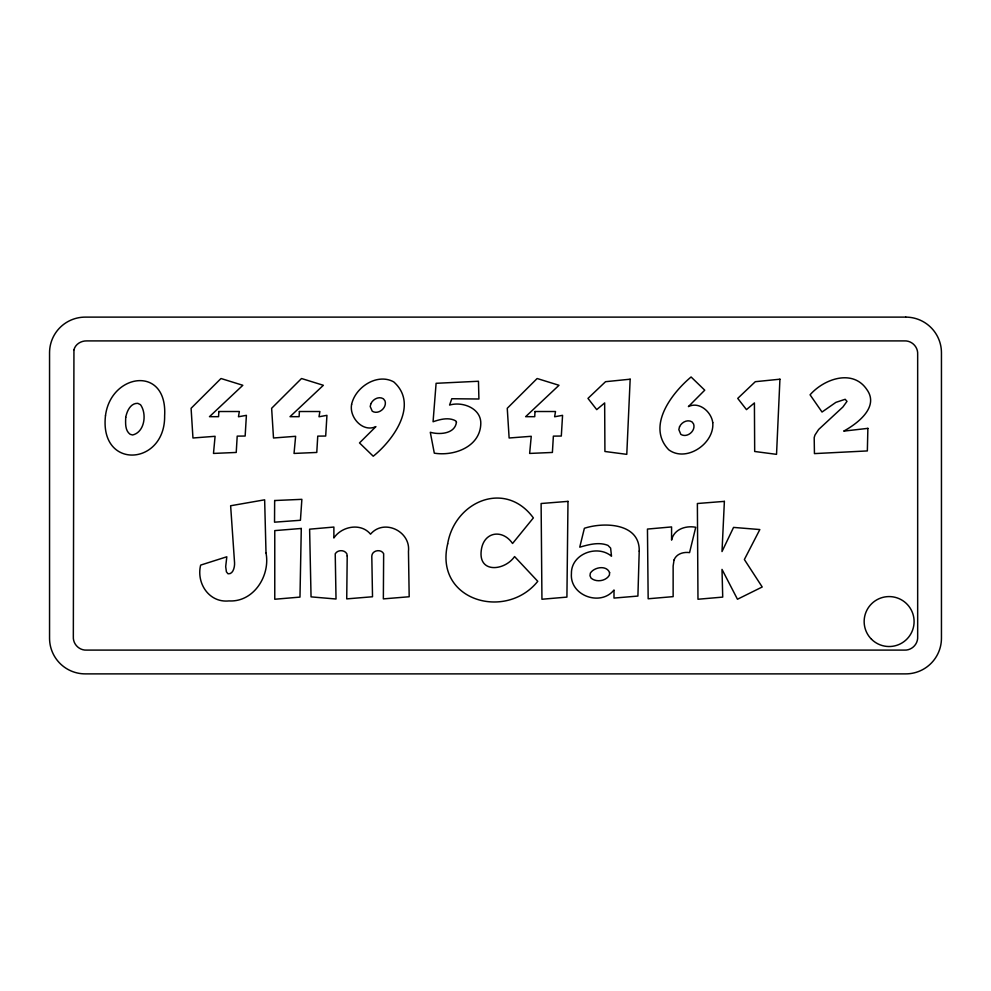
<?xml version="1.0" encoding="UTF-8"?>
<svg xmlns="http://www.w3.org/2000/svg" width="991" height="991" viewBox="0 0 991 991"><rect width="100%" height="100%" fill="white"/><g stroke="black" fill="none" stroke-linecap="round" stroke-linejoin="round"><path stroke-width="1.49" d="M274.656 500.529L274.532 522.183L300.434 520.275L301.871 499.34L274.656 500.529M456.442 422.104C455.092 433.996 439.385 434.913 430.292 432.274L434.306 453.16C454.064 456.393 480.189 446.867 480.796 423.714C481.279 408.255 462.438 401.206 449.567 405.071L451.797 398.741L478.913 399.001L478.467 381.25L436.102 383.306L433.067 421.757C440.153 419.317 448.824 416.988 455.761 420.902L456.442 422.104M266.009 552.916C270.456 575.684 253.696 602.355 228.958 600.918C209.101 603.024 196.131 583.166 200.653 565.105L226.815 556.781L225.688 566.592L226.406 571.832L228.004 573.789C233.281 574.47 234.817 566.728 234.557 562.727L230.63 505.757L264.647 499.811L266.009 552.916M347.209 555.976L346.726 598.886L372.517 596.755L371.798 556.1C372.071 550.228 381.027 548.667 383.653 553.684L383.356 598.886L409.184 596.755L408.465 551.43C410.819 531.25 383.876 518.343 370.523 534.186C361.034 522.53 341.697 526.196 333.88 538.002L333.88 527.051L309.613 529.182L311.05 596.867L336.023 599.01L335.231 553.783C337.621 549.658 344.558 549.584 346.85 553.82L347.209 555.976M567.992 501.372L566.914 597.102L541.941 599.245L541.111 503.515L567.992 501.372M712.764 422.661C714.672 443.485 686.28 462.822 668.739 449.778C646.231 426.303 671.787 393.08 691.086 376.976L704.737 390.181L688.411 406.595C699.262 401.182 711.402 411.897 712.764 422.661M301.289 528.463L299.976 597.102L274.767 599.245L274.767 530.606L301.289 528.463M867.881 428.36L867.348 450.93L814.441 453.605L814.193 437.613L814.974 435.049L818.64 429.475L842.907 406.991L846.995 401.355L845.174 399.299L835.896 402.358L822.022 412.033L810.068 394.814C823.756 379.07 852.694 368.528 866.815 389.5C879.562 407.016 857.376 423.653 843.7 431.122L867.881 428.36M125.721 417.409C125.535 423.132 124.903 430.515 130.155 434.306L132.608 434.975C144.748 432.187 147.064 413.718 140.487 404.7L137.823 403.349C130.465 403.015 126.848 411.29 125.721 417.409M639.22 551.107L637.907 596.062L613.999 598.081L613.999 589.992C600.62 606.826 569.565 595.616 571.423 573.578C571.002 553.957 597.263 544.183 611.509 556.211L610.617 548.085L607.941 545.384C598.837 541.73 588.753 544.629 579.747 547.168L584.38 528.277C603.977 521.873 639.963 522.975 639.22 551.107M351.594 404.526C349.129 417.36 362.805 432.794 375.911 426.601L359.498 442.927L373.235 456.219C393.316 440.14 419.082 404.402 393.749 381.907C377.224 372.74 355.15 387.233 351.594 404.526M630.165 379.206L626.783 454.349L604.919 451.487L604.659 402.941L596.718 409.63L587.973 398.394L605.551 381.696L630.165 379.206M779.929 379.206L776.535 454.349L754.684 451.487L754.411 402.941L746.471 409.63L737.738 398.394L755.303 381.696L779.929 379.206M724.384 501.372L722.005 551.553L733.551 527.41L759.837 529.553L744.365 559.519L762.215 586.994L737.465 599.245L722.005 569.391L722.724 597.102L697.974 599.245L697.379 503.515L724.384 501.372M218.838 411.513L218.565 416.678L209.473 416.678L242.832 385.288L220.981 378.512L191.09 408.292L192.96 437.997L215.084 436.3L213.486 453.432L236.23 452.453L237.208 436.127L245.149 436.04L246.4 415.34L238.459 416.765L239.351 411.513L218.838 411.513M299.381 411.513L299.109 416.678L290.016 416.678L323.376 385.288L301.524 378.512L271.633 408.292L273.504 437.997L295.628 436.3L294.03 453.432L316.773 452.453L317.752 436.127L325.692 436.04L326.943 415.34L319.003 416.765L319.895 411.513L299.381 411.513M534.991 411.513L534.731 416.678L525.626 416.678L558.998 385.288L537.134 378.512L507.256 408.292L509.126 437.997L531.25 436.3L529.64 453.432L552.396 452.453L553.374 436.127L561.315 436.04L562.566 415.34L554.626 416.765L555.517 411.513L534.991 411.513M105.48 415.749C99.273 470.304 165.336 465.931 164.63 415.873C167.615 364.787 110.744 373.211 105.48 415.749M609.601 572.625L609.391 575.152C606.009 581.172 596.21 582.584 591.057 578.112L589.979 575.721L590.363 573.12C594.166 567.063 606.579 564.907 609.601 572.625M73.941 349.773L73.334 636.643C72.838 644.138 79.292 650.592 86.787 650.096L904.213 650.096C911.708 650.592 918.162 644.138 917.666 636.643L917.666 354.357C918.162 346.862 911.708 340.409 904.213 340.904L86.787 340.904C81.138 340.743 75.415 344.112 73.941 349.773M674.053 559.965L673.137 566.047L673.137 596.632L648.164 598.775L647.457 529.07L671.576 526.927L671.576 540.12C673.905 529.182 685.834 525.366 695.744 527.274L689.563 552.606C683.468 551.776 676.457 553.734 674.053 559.965M447.672 543.836C434.046 600.534 505.732 621.171 537.766 581.308L514.577 556.57C504.568 570.965 478.158 573.529 481.267 550.377C483.546 531.721 502.375 528.674 512.558 543.477L533.369 517.909C505.249 479.582 454.72 501.434 447.672 543.836M679.541 426.762L678.835 429.623L680.829 434.368C687.097 438.307 695.992 430.874 693.589 423.999L692.065 421.918C687.506 419.044 681.573 422.24 679.541 426.762M370.907 403.659L370.2 406.508L372.244 411.203C378.438 415.142 387.32 407.697 385.004 400.897L383.418 398.816C378.859 395.929 372.988 399.187 370.907 403.659M905.774 317.12L85.226 317.12A35.676 35.676 0 0 0 49.55 352.796L49.55 638.204A35.676 35.676 0 0 0 85.226 673.88L905.774 673.88A35.676 35.676 0 0 0 941.45 638.204L941.45 352.796A35.676 35.676 0 0 0 905.774 317.12M871.485 639.232A24.973 24.973 0 0 0 913.256 627.984A24.973 24.973 0 0 0 882.634 597.437A24.973 24.973 0 0 0 871.485 639.232"/></g></svg>
